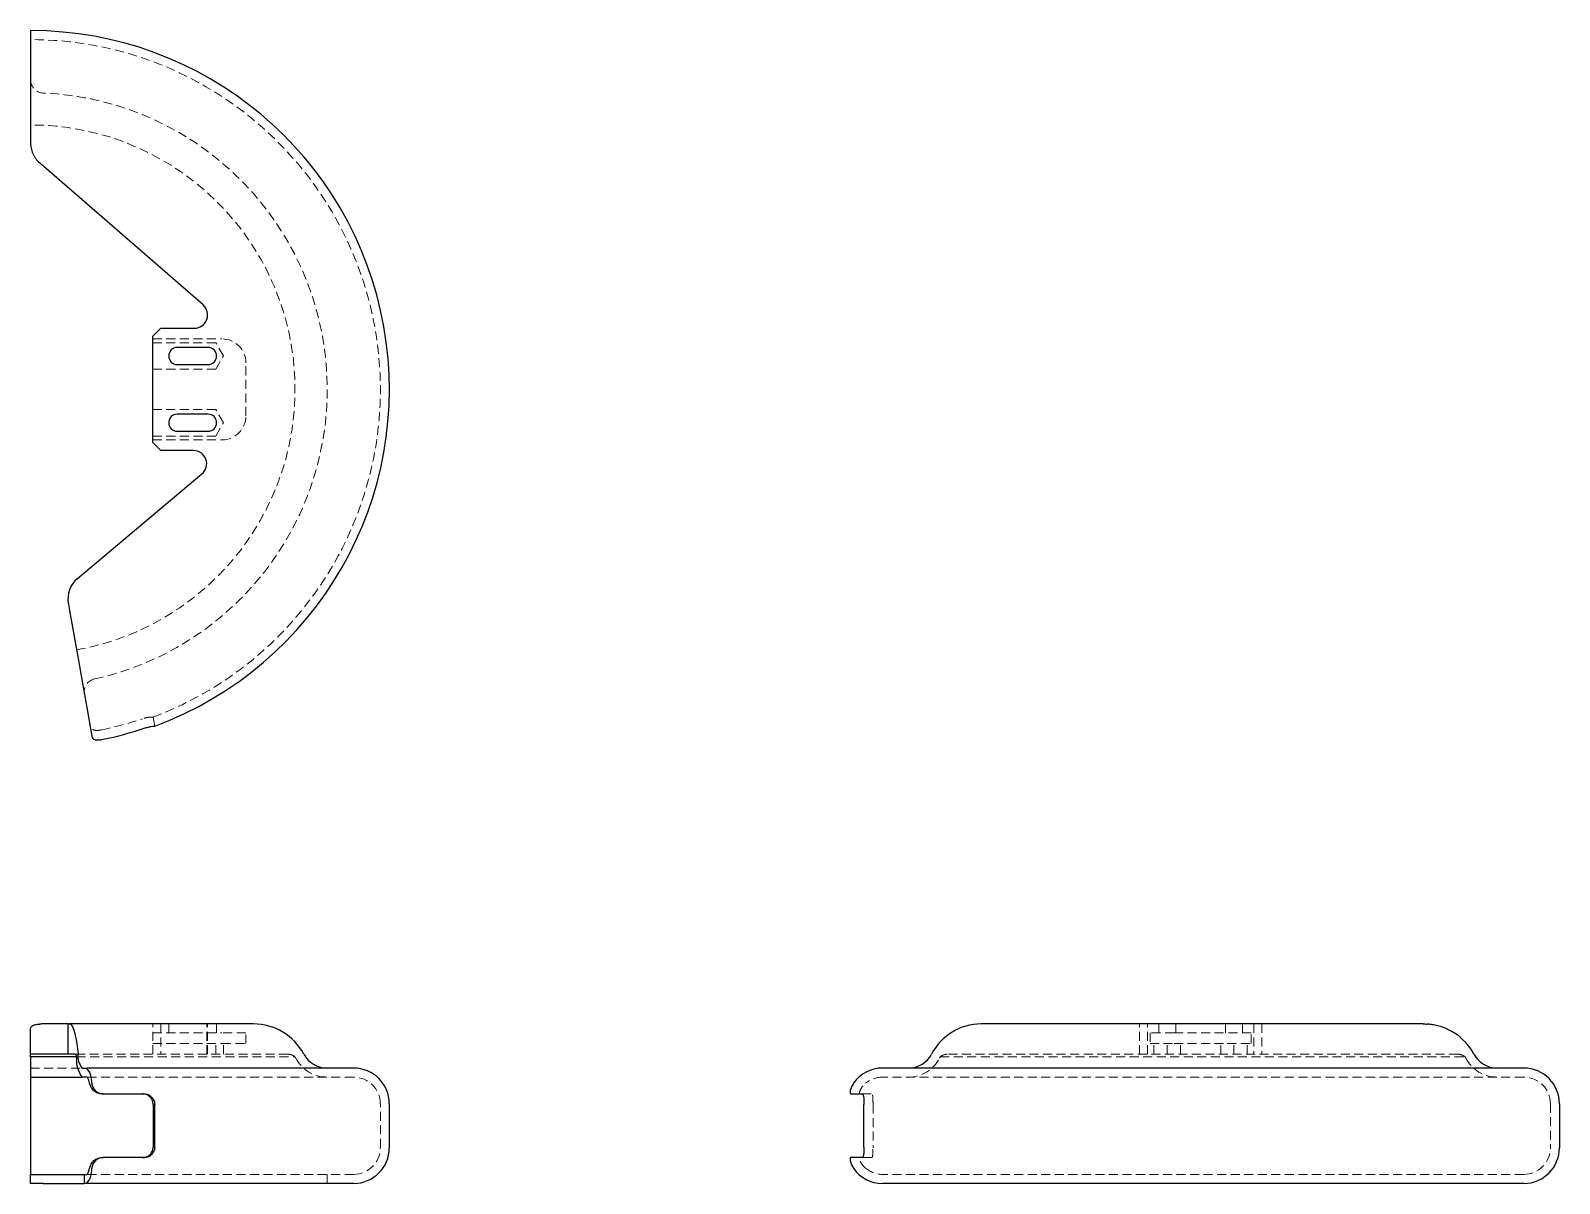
# Model space of a CAD drawing. Header units: millimetres. Extents: x 58 to 273, y 46 to 208.
import ezdxf

# ---------------------------------------------------------------- set-up
doc = ezdxf.new("R2010")
doc.units = ezdxf.units.MM
doc.linetypes.add('HIDDEN', pattern=[1.905, 1.27, -0.635])

msp = doc.modelspace()

# ---------------------------------------------------------------- linework, layer by layer
at = {"color": 7, "linetype": 'Continuous', "lineweight": 25}
for p, q in [((57.74, 208), (57.74, 202.99)), ((57.74, 202.99), (57.74, 199.24)), ((57.74, 199.24), (57.74, 195.94)), ((57.74, 195.94), (57.74, 192.19)), ((82.03, 169.37), (59.65, 188.82)), ((76.08, 166.09), (74.95, 164.97)), ((76.08, 166.09), (80.8, 166.09)), ((74.95, 150), (74.95, 164.97)), ((82.74, 163.38), (78.4, 163.38)), ((78.4, 160.98), (82.74, 160.98)), ((82.74, 153.98), (78.4, 153.98)), ((78.4, 151.59), (82.74, 151.59)), ((74.95, 150), (76.08, 148.88)), ((80.67, 148.88), (76.08, 148.88)), ((64.34, 130.86), (81.87, 145.57)), ((63.06, 127.34), (63.19, 126.56)), ((63.19, 126.56), (64.42, 119.61)), ((64.42, 119.61), (64.99, 116.35)), ((64.99, 116.35), (65.64, 112.67)), ((65.64, 112.67), (66.36, 108.63)), ((57.74, 63.86), (57.74, 67.41)), ((63, 68.13), (59.65, 68.13)), ((63, 68.13), (63, 63.86)), ((63, 68.13), (63.06, 68.13)), ((63.06, 68.13), (63.19, 68.13)), ((89.14, 68.13), (63.19, 68.13)), ((253.82, 68.13), (191.56, 68.13)), ((57.74, 63.49), (57.74, 63.86)), ((59.03, 63.86), (57.74, 63.86)), ((57.74, 63.49), (57.74, 63.3)), ((64.21, 63.49), (57.74, 63.49)), ((57.74, 63.3), (57.74, 60.64)), ((63, 63.86), (59.03, 63.86)), ((63.06, 63.86), (63, 63.86)), ((64.03, 63.86), (63.06, 63.86)), ((57.74, 60.64), (57.74, 56.9)), ((57.74, 60.64), (64.99, 60.64)), ((64.99, 61.92), (65.64, 61.92)), ((65.64, 60.64), (64.99, 60.64)), ((103.24, 61.92), (65.64, 61.92)), ((267.99, 61.92), (177.67, 61.92)), ((67.95, 58.29), (67.72, 58.29)), ((67.95, 58.29), (73.75, 58.29)), ((173.21, 58.29), (174.77, 58.29)), ((57.74, 56.9), (57.74, 50.69)), ((74.99, 56.79), (74.99, 50.8)), ((75.22, 50.8), (75.22, 56.79)), ((108.26, 50.69), (108.26, 56.9)), ((175.08, 50.8), (175.08, 56.79)), ((273, 56.9), (273, 50.69)), ((57.74, 50.69), (57.74, 46.95)), ((67.72, 49.31), (67.95, 49.31)), ((73.75, 49.31), (67.95, 49.31)), ((174.77, 49.31), (173.21, 49.31)), ((57.74, 45.68), (57.74, 46.95)), ((57.74, 46.95), (59.53, 46.95)), ((59.53, 45.68), (57.74, 45.68)), ((59.53, 46.95), (65.28, 46.95)), ((59.53, 45.68), (65.28, 45.68)), ((65.28, 46.95), (65.28, 45.68)), ((65.28, 46.95), (65.31, 46.95)), ((65.31, 45.68), (65.28, 45.68)), ((65.31, 46.95), (65.64, 46.95)), ((65.64, 45.68), (65.31, 45.68)), ((103.24, 45.68), (65.64, 45.68)), ((267.99, 45.68), (177.67, 45.68))]:
    msp.add_line(p, q, dxfattribs=at)
at = {"color": 7, "linetype": 'HIDDEN', "lineweight": 18}
for p, q in [((74.95, 164.59), (84.68, 164.59)), ((83.82, 164.05), (74.95, 164.05)), ((84.9, 162.18), (83.82, 164.05)), ((83.82, 160.31), (84.9, 162.18)), ((74.95, 160.31), (83.82, 160.31)), ((88.05, 153.74), (88.05, 161.22)), ((83.82, 154.66), (74.95, 154.66)), ((84.9, 152.79), (83.82, 154.66)), ((74.95, 150.91), (83.82, 150.91)), ((83.82, 150.91), (84.9, 152.79)), ((74.95, 150.37), (84.68, 150.37)), ((75.22, 110.08), (74.99, 111.36)), ((74.95, 63.86), (74.95, 68.13)), ((74.95, 66.86), (84.68, 66.86)), ((76.08, 68.13), (76.08, 63.86)), ((77.2, 68.13), (77.2, 66.86)), ((82.54, 63.86), (82.54, 68.13)), ((82.67, 63.86), (82.67, 68.13)), ((83.94, 66.86), (83.94, 68.13)), ((88.05, 66.86), (84.68, 66.86)), ((88.05, 65.36), (88.05, 66.86)), ((213.88, 63.86), (213.88, 68.13)), ((215, 63.86), (215, 68.13)), ((215.37, 66.86), (215.37, 65.36)), ((218.74, 66.86), (215.37, 66.86)), ((216.59, 66.86), (216.59, 68.13)), ((218.74, 66.86), (226.22, 66.86)), ((218.98, 66.86), (218.98, 68.13)), ((225.98, 66.86), (225.98, 68.13)), ((229.59, 66.86), (226.22, 66.86)), ((228.38, 66.86), (228.38, 68.13)), ((229.59, 65.36), (229.59, 66.86)), ((229.97, 68.13), (229.97, 63.86)), ((231.09, 68.13), (231.09, 63.86)), ((74.95, 65.36), (84.68, 65.36)), ((83.82, 63.86), (83.82, 65.36)), ((84.68, 65.36), (88.05, 65.36)), ((84.9, 63.86), (84.9, 65.36)), ((215.37, 65.36), (218.74, 65.36)), ((215.91, 63.86), (215.91, 65.36)), ((217.79, 63.86), (217.79, 65.36)), ((218.74, 65.36), (226.22, 65.36)), ((219.66, 63.86), (219.66, 65.36)), ((225.31, 63.86), (225.31, 65.36)), ((226.22, 65.36), (229.59, 65.36)), ((227.18, 63.86), (227.18, 65.36)), ((229.05, 63.86), (229.05, 65.36)), ((93.98, 63.86), (64.03, 63.86)), ((64.21, 63.49), (94.97, 63.49)), ((185.82, 63.49), (259.71, 63.49)), ((258.72, 63.86), (186.79, 63.86)), ((57.74, 61.92), (64.99, 61.92)), ((103.24, 60.64), (65.64, 60.64)), ((267.99, 60.64), (177.67, 60.64)), ((176.11, 58.29), (174.77, 58.29)), ((106.99, 50.69), (106.99, 56.9)), ((176.36, 56.79), (176.36, 50.8)), ((271.73, 56.9), (271.73, 50.69)), ((174.77, 49.31), (176.11, 49.31)), ((103.24, 46.95), (65.64, 46.95)), ((99.5, 45.68), (99.5, 46.95)), ((267.99, 46.95), (177.67, 46.95))]:
    msp.add_line(p, q, dxfattribs=at)
at = {"color": 7, "linetype": 'Continuous', "lineweight": 25, "flags": 128}
for points in [[(63.19, 68.13), (63.34, 68.08), (63.49, 67.94), (63.64, 67.71), (63.78, 67.39), (63.91, 66.99), (64.03, 66.51), (64.15, 65.95), (64.25, 65.32), (64.34, 64.63), (64.42, 63.9)], [(64.03, 63.86), (64.06, 63.86), (64.08, 63.84), (64.1, 63.81), (64.13, 63.77), (64.15, 63.71), (64.17, 63.65), (64.19, 63.57), (64.21, 63.49)], [(66.06, 59.78), (66.01, 59.98), (65.96, 60.15), (65.91, 60.3), (65.86, 60.42), (65.81, 60.52), (65.75, 60.59), (65.7, 60.63), (65.64, 60.64)], [(65.64, 46.95), (65.7, 46.96), (65.75, 47), (65.81, 47.07), (65.86, 47.17), (65.91, 47.29), (65.96, 47.44), (66.01, 47.61), (66.06, 47.81)]]:
    msp.add_lwpolyline(points, dxfattribs=at)
at = {"color": 7, "linetype": 'Continuous', "lineweight": 25}
for centre, radius, start, end in [((57.74, 157.48), 50.52, 290.2355, 90), ((80.8, 167.96), 1.87, 270, 49), ((78.4, 162.18), 1.2, 90, 270), ((82.74, 162.18), 1.2, 270, 90), ((78.4, 152.79), 1.2, 90, 270), ((82.74, 152.79), 1.2, 270, 90), ((80.67, 147), 1.87, 310, 90), ((66.74, 127.99), 3.74, 130, 190), ((57.74, 157.48), 50.32, 281.7045, 288.5529), ((89.14, 60.12), 8.01, 28.1212, 90), ((191.59, 60.26), 7.87, 90.1848, 152.4705), ((253.88, 60.12), 8.01, 28.1212, 65.5804), ((67.86, 62.91), 3.65, 173.9537, 218.3581), ((38.07, 60.87), 26.27, 5.3001, 5.7232), ((67.13, 63.61), 2.73, 173.9537, 218.3581), ((99.5, 65.66), 3.74, 208.1212, 270), ((181.34, 65.6), 3.68, 270.1825, 332.4727), ((264.24, 65.66), 3.74, 208.1212, 270), ((63.55, 60.03), 2.81, 354.9188, 42.0299), ((103.24, 56.9), 5.01, 0, 90), ((177.68, 57), 4.92, 90.1335, 145.514), ((267.99, 56.9), 5.01, 0, 90), ((103.24, 50.69), 5.01, 270, 0), ((267.99, 50.69), 5.01, 270, 0), ((63.55, 47.56), 2.81, 317.9701, 5.0812), ((177.68, 50.59), 4.92, 214.486, 269.8665)]:
    msp.add_arc(centre, radius, start, end, dxfattribs=at)
at = {"color": 7, "linetype": 'HIDDEN', "lineweight": 18}
for centre, radius, start, end in [((57.74, 157.48), 49.25, 290.5029, 90), ((59.61, 201.07), 1.87, 180, 267.5423), ((57.74, 157.48), 41.76, 282.4577, 87.5423), ((57.74, 157.48), 37.23, 280, 90), ((84.68, 161.22), 3.37, 0, 90), ((84.68, 153.74), 3.37, 270, 0), ((67.15, 114.88), 1.87, 102.4577, 190), ((57.74, 157.48), 48.98, 281.7512, 288.7892), ((93.98, 62.37), 1.5, 48.5904, 90), ((89.14, 60.12), 6.74, 28.1212, 30), ((99.5, 65.66), 5.01, 208.1212, 270), ((181.34, 65.57), 4.93, 270.1825, 332.4727), ((191.7, 60.14), 6.77, 150.3785, 152.2421), ((186.79, 62.4), 1.46, 90.0615, 131.9316), ((258.72, 62.37), 1.5, 48.5904, 90), ((253.88, 60.12), 6.74, 28.1212, 30), ((264.24, 65.66), 5.01, 208.1212, 270), ((103.24, 56.9), 3.74, 0, 90), ((177.67, 56.99), 3.65, 90.0544, 130.1547), ((267.99, 56.9), 3.74, 0, 90), ((103.24, 50.69), 3.74, 270, 0), ((267.99, 50.69), 3.74, 270, 0), ((177.67, 50.6), 3.65, 229.8453, 269.9456)]:
    msp.add_arc(centre, radius, start, end, dxfattribs=at)
at = {"color": 7, "linetype": 'Continuous', "lineweight": 25}
for points, knots in [([(57.74, 192.19), (57.74, 191.94), (57.77, 191.69), (57.87, 191.18), (57.95, 190.92), (58.17, 190.43), (58.31, 190.19), (58.63, 189.75), (58.82, 189.55), (59.03, 189.37)], [0, 0, 0, 0, 0.25, 0.25, 0.5, 0.5, 0.75, 0.75, 1, 1, 1, 1]), ([(73.75, 109.77), (73.93, 109.83), (74.11, 109.88), (74.36, 109.94), (74.45, 109.96), (74.6, 109.99), (74.67, 110), (74.88, 110.04), (74.99, 110.05), (75.15, 110.07), (75.2, 110.08), (75.21, 110.08)], [0, 0, 0, 0, 0.25, 0.25, 0.375, 0.375, 0.5, 0.5, 0.75, 0.75, 1, 1, 1, 1]), ([(66.36, 108.63), (66.38, 108.51), (66.42, 108.41), (66.58, 108.25), (66.7, 108.19), (66.91, 108.14), (66.99, 108.13), (67.16, 108.12), (67.25, 108.12), (67.54, 108.13), (67.74, 108.16), (67.95, 108.21)], [0, 0, 0, 0, 0.25, 0.25, 0.5, 0.5, 0.625, 0.625, 0.75, 0.75, 1, 1, 1, 1]), ([(57.74, 67.41), (57.74, 67.53), (57.77, 67.63), (57.87, 67.8), (57.95, 67.87), (58.17, 67.98), (58.31, 68.02), (58.63, 68.08), (58.82, 68.1), (59.03, 68.11)], [0, 0, 0, 0, 0.25, 0.25, 0.5, 0.5, 0.75, 0.75, 1, 1, 1, 1]), ([(257.19, 67.41), (256.94, 67.53), (256.69, 67.63), (256.18, 67.8), (255.92, 67.87), (255.43, 67.98), (255.19, 68.02), (254.75, 68.08), (254.55, 68.1), (254.37, 68.11)], [0, 0, 0, 0, 0.25, 0.25, 0.5, 0.5, 0.75, 0.75, 1, 1, 1, 1]), ([(67.72, 58.29), (67.61, 58.29), (67.5, 58.3), (67.28, 58.35), (67.17, 58.39), (66.97, 58.48), (66.87, 58.54), (66.7, 58.67), (66.62, 58.74), (66.4, 58.98), (66.29, 59.15), (66.13, 59.48), (66.09, 59.64), (66.06, 59.78)], [0, 0, 0, 0, 0.125, 0.125, 0.25, 0.25, 0.375, 0.375, 0.5, 0.5, 0.75, 0.75, 1, 1, 1, 1]), ([(66.36, 59.78), (66.38, 59.61), (66.42, 59.44), (66.58, 59.08), (66.7, 58.92), (66.91, 58.7), (66.99, 58.63), (67.16, 58.51), (67.25, 58.46), (67.54, 58.33), (67.74, 58.29), (67.95, 58.29)], [0, 0, 0, 0, 0.25, 0.25, 0.5, 0.5, 0.625, 0.625, 0.75, 0.75, 1, 1, 1, 1]), ([(74.99, 56.9), (74.98, 57.09), (74.93, 57.27), (74.8, 57.52), (74.76, 57.6), (74.64, 57.75), (74.58, 57.82), (74.45, 57.95), (74.37, 58.01), (74.22, 58.11), (74.13, 58.15), (73.88, 58.25), (73.7, 58.29), (73.52, 58.29)], [0, 0, 0, 0, 0.25, 0.25, 0.375, 0.375, 0.5, 0.5, 0.625, 0.625, 0.75, 0.75, 1, 1, 1, 1]), ([(73.75, 58.29), (73.93, 58.29), (74.11, 58.25), (74.36, 58.15), (74.45, 58.11), (74.6, 58.01), (74.67, 57.95), (74.88, 57.76), (74.99, 57.61), (75.15, 57.27), (75.2, 57.09), (75.21, 56.9)], [0, 0, 0, 0, 0.25, 0.25, 0.375, 0.375, 0.5, 0.5, 0.75, 0.75, 1, 1, 1, 1]), ([(173.63, 59.78), (173.51, 59.61), (173.41, 59.44), (173.25, 59.08), (173.19, 58.92), (173.14, 58.7), (173.13, 58.63), (173.12, 58.51), (173.12, 58.46), (173.13, 58.33), (173.16, 58.29), (173.21, 58.29)], [0, 0, 0, 0, 0.25, 0.25, 0.5, 0.5, 0.625, 0.625, 0.75, 0.75, 1, 1, 1, 1]), ([(174.77, 58.29), (174.83, 58.29), (174.88, 58.25), (174.94, 58.15), (174.96, 58.11), (174.99, 58.01), (175, 57.95), (175.04, 57.76), (175.05, 57.61), (175.07, 57.27), (175.08, 57.09), (175.08, 56.9)], [0, 0, 0, 0, 0.25, 0.25, 0.375, 0.375, 0.5, 0.5, 0.75, 0.75, 1, 1, 1, 1]), ([(73.52, 49.31), (73.61, 49.31), (73.69, 49.31), (73.87, 49.35), (73.96, 49.37), (74.13, 49.44), (74.21, 49.48), (74.37, 49.58), (74.44, 49.64), (74.65, 49.83), (74.76, 49.98), (74.93, 50.32), (74.98, 50.5), (74.99, 50.69)], [0, 0, 0, 0, 0.125, 0.125, 0.25, 0.25, 0.375, 0.375, 0.5, 0.5, 0.75, 0.75, 1, 1, 1, 1]), ([(75.21, 50.69), (75.2, 50.5), (75.15, 50.32), (75.03, 50.07), (74.98, 49.99), (74.87, 49.84), (74.81, 49.77), (74.68, 49.64), (74.6, 49.58), (74.45, 49.49), (74.36, 49.44), (74.11, 49.34), (73.93, 49.31), (73.75, 49.31)], [0, 0, 0, 0, 0.25, 0.25, 0.375, 0.375, 0.5, 0.5, 0.625, 0.625, 0.75, 0.75, 1, 1, 1, 1]), ([(175.08, 50.69), (175.08, 50.5), (175.07, 50.32), (175.06, 50.07), (175.05, 49.99), (175.03, 49.84), (175.03, 49.77), (175, 49.64), (174.99, 49.58), (174.96, 49.49), (174.94, 49.44), (174.88, 49.34), (174.83, 49.31), (174.77, 49.31)], [0, 0, 0, 0, 0.25, 0.25, 0.375, 0.375, 0.5, 0.5, 0.625, 0.625, 0.75, 0.75, 1, 1, 1, 1]), ([(66.06, 47.81), (66.09, 47.95), (66.13, 48.11), (66.29, 48.44), (66.4, 48.61), (66.62, 48.85), (66.7, 48.92), (66.87, 49.05), (66.97, 49.11), (67.27, 49.25), (67.5, 49.31), (67.72, 49.31)], [0, 0, 0, 0, 0.25, 0.25, 0.5, 0.5, 0.625, 0.625, 0.75, 0.75, 1, 1, 1, 1]), ([(67.95, 49.31), (67.85, 49.31), (67.75, 49.29), (67.54, 49.25), (67.44, 49.22), (67.16, 49.09), (66.98, 48.97), (66.77, 48.75), (66.7, 48.67), (66.59, 48.51), (66.54, 48.42), (66.42, 48.16), (66.38, 47.98), (66.36, 47.81)], [0, 0, 0, 0, 0.125, 0.125, 0.25, 0.25, 0.5, 0.5, 0.625, 0.625, 0.75, 0.75, 1, 1, 1, 1]), ([(173.21, 49.31), (173.18, 49.31), (173.17, 49.29), (173.14, 49.25), (173.13, 49.22), (173.11, 49.09), (173.12, 48.97), (173.17, 48.75), (173.2, 48.67), (173.25, 48.51), (173.29, 48.42), (173.41, 48.16), (173.51, 47.98), (173.63, 47.81)], [0, 0, 0, 0, 0.125, 0.125, 0.25, 0.25, 0.5, 0.5, 0.625, 0.625, 0.75, 0.75, 1, 1, 1, 1])]:
    msp.add_open_spline(points, degree=3, knots=knots, dxfattribs=at)
for points in [[(59.65, 188.82), (59.45, 189), (59.24, 189.19), (59.03, 189.37)], [(59.65, 68.13), (59.45, 68.13), (59.24, 68.12), (59.03, 68.11)], [(253.82, 68.13), (254, 68.13), (254.19, 68.12), (254.37, 68.11)], [(74.99, 56.79), (74.99, 56.83), (74.99, 56.86), (74.99, 56.9)], [(75.21, 56.9), (75.22, 56.86), (75.22, 56.83), (75.22, 56.79)], [(175.08, 56.9), (175.08, 56.86), (175.08, 56.83), (175.08, 56.79)], [(74.99, 50.69), (74.99, 50.73), (74.99, 50.77), (74.99, 50.8)], [(75.22, 50.8), (75.22, 50.77), (75.22, 50.73), (75.21, 50.69)], [(175.08, 50.8), (175.08, 50.77), (175.08, 50.73), (175.08, 50.69)]]:
    msp.add_open_spline(points, degree=3, dxfattribs=at)
at = {"color": 7, "linetype": 'HIDDEN', "lineweight": 18}
for points, knots in [([(67.72, 109.53), (67.61, 109.51), (67.5, 109.49), (67.28, 109.47), (67.17, 109.46), (66.97, 109.46), (66.87, 109.47), (66.7, 109.51), (66.62, 109.53), (66.4, 109.64), (66.29, 109.74), (66.13, 110), (66.09, 110.15), (66.06, 110.32)], [0, 0, 0, 0, 0.125, 0.125, 0.25, 0.25, 0.375, 0.375, 0.5, 0.5, 0.75, 0.75, 1, 1, 1, 1]), ([(74.99, 111.36), (74.98, 111.35), (74.93, 111.35), (74.8, 111.34), (74.76, 111.34), (74.64, 111.33), (74.58, 111.33), (74.45, 111.31), (74.37, 111.31), (74.22, 111.28), (74.13, 111.27), (73.88, 111.22), (73.7, 111.17), (73.52, 111.11)], [0, 0, 0, 0, 0.25, 0.25, 0.375, 0.375, 0.5, 0.5, 0.625, 0.625, 0.75, 0.75, 1, 1, 1, 1]), ([(174.53, 58.29), (174.51, 58.29), (174.49, 58.3), (174.47, 58.35), (174.46, 58.39), (174.46, 58.48), (174.47, 58.54), (174.51, 58.67), (174.53, 58.74), (174.64, 58.98), (174.74, 59.15), (175, 59.48), (175.15, 59.64), (175.32, 59.78)], [0, 0, 0, 0, 0.125, 0.125, 0.25, 0.25, 0.375, 0.375, 0.5, 0.5, 0.75, 0.75, 1, 1, 1, 1]), ([(176.36, 56.9), (176.35, 57.09), (176.35, 57.27), (176.34, 57.52), (176.34, 57.6), (176.33, 57.75), (176.33, 57.82), (176.31, 57.95), (176.31, 58.01), (176.28, 58.11), (176.27, 58.15), (176.22, 58.25), (176.17, 58.29), (176.11, 58.29)], [0, 0, 0, 0, 0.25, 0.25, 0.375, 0.375, 0.5, 0.5, 0.625, 0.625, 0.75, 0.75, 1, 1, 1, 1]), ([(176.11, 49.31), (176.14, 49.31), (176.17, 49.31), (176.22, 49.35), (176.24, 49.37), (176.27, 49.44), (176.28, 49.48), (176.31, 49.58), (176.31, 49.64), (176.33, 49.83), (176.34, 49.98), (176.35, 50.32), (176.35, 50.5), (176.36, 50.69)], [0, 0, 0, 0, 0.125, 0.125, 0.25, 0.25, 0.375, 0.375, 0.5, 0.5, 0.75, 0.75, 1, 1, 1, 1]), ([(175.32, 47.81), (175.15, 47.95), (175, 48.11), (174.74, 48.44), (174.64, 48.61), (174.53, 48.85), (174.51, 48.92), (174.47, 49.05), (174.46, 49.11), (174.46, 49.25), (174.48, 49.31), (174.53, 49.31)], [0, 0, 0, 0, 0.25, 0.25, 0.5, 0.5, 0.625, 0.625, 0.75, 0.75, 1, 1, 1, 1])]:
    msp.add_open_spline(points, degree=3, knots=knots, dxfattribs=at)
for points in [[(176.36, 56.79), (176.36, 56.83), (176.36, 56.86), (176.36, 56.9)], [(176.36, 50.69), (176.36, 50.73), (176.36, 50.77), (176.36, 50.8)]]:
    msp.add_open_spline(points, degree=3, dxfattribs=at)

doc.saveas('drawing.dxf')
